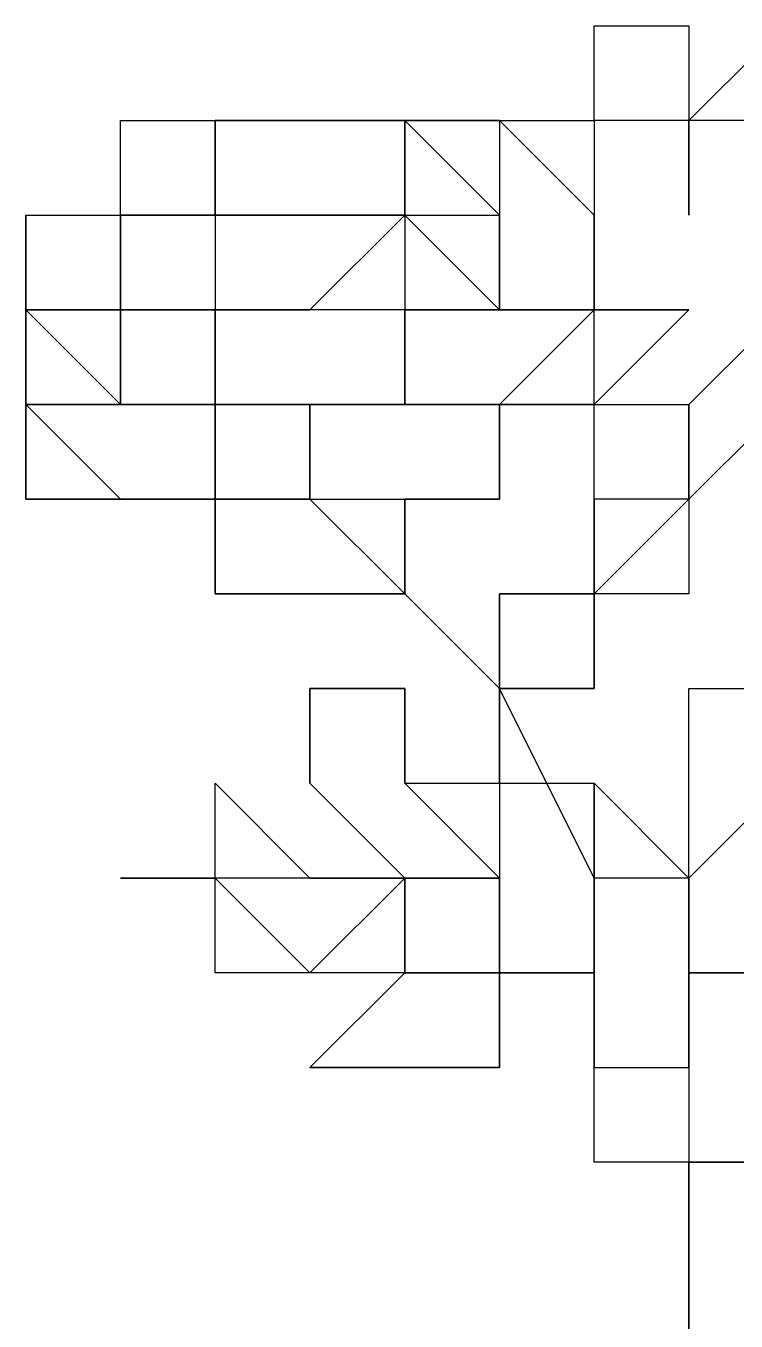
# Model space of a CAD drawing. Header units: millimetres. Extents: x 0 to 600, y 0 to 450.
# Drawn here: x 423 to 430.5, y 40.32 to 54 of the extents above; entities that cross this region are included whole.
import ezdxf

# ---------------------------------------------------------------- set-up
doc = ezdxf.new("R2010")
doc.units = ezdxf.units.MM
doc.layers.add('Engraving', color=1, linetype='Continuous')

msp = doc.modelspace()

# ---------------------------------------------------------------- linework, layer by layer
at = {"layer": 'Engraving'}
for p, q in [((429, 53), (429, 54)), ((429, 54), (429, 54)), ((429, 54), (429, 54)), ((429, 54), (429, 54)), ((429, 54), (429, 54)), ((429, 54), (429, 54)), ((429, 54), (429, 54)), ((429, 54), (429, 54)), ((429, 54), (429, 54)), ((429, 54), (430, 54)), ((430, 54), (430, 53)), ((430, 53), (431, 54)), ((424, 52), (424, 53)), ((424, 53), (425, 53)), ((425, 53), (425, 52)), ((425, 52), (425, 53)), ((425, 53), (425, 53)), ((425, 53), (425, 53)), ((425, 53), (425, 53)), ((425, 53), (425, 53)), ((425, 53), (426, 53)), ((426, 53), (425, 53)), ((425, 53), (425, 53)), ((425, 53), (425, 53)), ((425, 53), (425, 53)), ((425, 53), (425, 53)), ((425, 53), (425, 52)), ((426, 53), (426, 53)), ((426, 53), (426, 53)), ((426, 53), (426, 53)), ((426, 53), (427, 53)), ((427, 53), (426, 53)), ((426, 53), (426, 53)), ((426, 53), (426, 53)), ((426, 53), (426, 53)), ((426, 53), (426, 53)), ((426, 53), (426, 53)), ((427, 53), (427, 53)), ((427, 53), (427, 53)), ((427, 53), (427, 53)), ((427, 53), (428, 53)), ((428, 53), (427, 53)), ((427, 53), (427, 53)), ((427, 53), (428, 53)), ((428, 52), (427, 53)), ((427, 53), (427, 53)), ((427, 53), (427, 53)), ((427, 53), (427, 53)), ((427, 53), (427, 53)), ((427, 53), (427, 53)), ((427, 53), (427, 53)), ((427, 53), (427, 53)), ((427, 53), (427, 53)), ((427, 52), (427, 53)), ((427, 53), (427, 53)), ((427, 53), (427, 52)), ((428, 53), (428, 53)), ((428, 53), (428, 53)), ((428, 53), (428, 53)), ((428, 53), (428, 53)), ((428, 53), (429, 53)), ((429, 52), (428, 53)), ((428, 53), (428, 53)), ((428, 53), (428, 53)), ((428, 53), (428, 53)), ((428, 53), (428, 52)), ((429, 53), (429, 52)), ((430, 53), (429, 53)), ((430, 52), (430, 53)), ((430, 53), (430, 53)), ((430, 53), (430, 52)), ((430, 52), (430, 53)), ((430, 53), (430, 53)), ((430, 53), (430, 53)), ((430, 53), (430, 52)), ((431, 53), (430, 53)), ((430, 53), (430, 53)), ((430, 53), (430, 53)), ((430, 53), (430, 53)), ((423, 51), (423, 52)), ((423, 52), (423, 52)), ((423, 52), (423, 52)), ((423, 52), (423, 51)), ((423, 51), (423, 52)), ((423, 52), (423, 52)), ((423, 52), (424, 52)), ((424, 52), (424, 52)), ((424, 52), (424, 52)), ((424, 52), (424, 52)), ((424, 52), (424, 52)), ((424, 52), (424, 52)), ((424, 51), (424, 52)), ((424, 52), (424, 52)), ((424, 52), (424, 51)), ((425, 52), (424, 52)), ((424, 52), (424, 52)), ((424, 52), (424, 52)), ((424, 52), (424, 52)), ((424, 52), (424, 52)), ((424, 52), (424, 52)), ((424, 52), (425, 52)), ((425, 52), (424, 52)), ((424, 52), (424, 52)), ((424, 52), (424, 52)), ((424, 52), (424, 52)), ((424, 52), (424, 52)), ((424, 52), (424, 52)), ((424, 52), (424, 52)), ((424, 52), (424, 52)), ((424, 52), (424, 51)), ((424, 51), (424, 52)), ((424, 52), (425, 52)), ((425, 52), (425, 52)), ((426, 52), (425, 52)), ((425, 52), (425, 52)), ((425, 52), (425, 52)), ((425, 52), (425, 52)), ((425, 52), (425, 52)), ((425, 52), (425, 52)), ((425, 52), (425, 52)), ((425, 52), (425, 51)), ((425, 52), (426, 52)), ((427, 52), (426, 52)), ((426, 52), (426, 52)), ((426, 52), (426, 52)), ((426, 51), (427, 52)), ((426, 52), (426, 52)), ((426, 52), (426, 52)), ((426, 52), (426, 52)), ((426, 52), (426, 52)), ((426, 52), (427, 52)), ((428, 51), (427, 52)), ((427, 52), (427, 52)), ((427, 52), (427, 52)), ((427, 52), (427, 52)), ((427, 52), (427, 52)), ((427, 52), (427, 52)), ((427, 52), (427, 52)), ((427, 52), (427, 52)), ((427, 52), (427, 52)), ((427, 52), (427, 52)), ((427, 52), (427, 52)), ((427, 52), (427, 52)), ((427, 52), (427, 52)), ((427, 52), (427, 51)), ((427, 52), (427, 52)), ((427, 52), (427, 52)), ((427, 52), (427, 52)), ((427, 52), (428, 52)), ((428, 51), (428, 52)), ((428, 52), (428, 52)), ((428, 52), (428, 51)), ((428, 52), (428, 52)), ((428, 52), (428, 52)), ((428, 52), (428, 52)), ((428, 52), (428, 52)), ((428, 52), (428, 52)), ((428, 52), (428, 52)), ((428, 52), (428, 52)), ((428, 52), (428, 52)), ((428, 52), (428, 52)), ((428, 52), (428, 52)), ((428, 52), (428, 51)), ((429, 52), (429, 52)), ((429, 52), (429, 52)), ((429, 52), (429, 52)), ((429, 52), (429, 52)), ((429, 52), (429, 52)), ((429, 52), (429, 52)), ((429, 52), (429, 52)), ((429, 52), (429, 52)), ((429, 52), (429, 51)), ((429, 51), (429, 52)), ((429, 52), (429, 52)), ((429, 52), (429, 52)), ((429, 52), (429, 52)), ((429, 51), (429, 52)), ((429, 52), (429, 52)), ((429, 52), (429, 52)), ((429, 52), (429, 52)), ((429, 52), (429, 52)), ((429, 52), (429, 52)), ((429, 52), (429, 52)), ((429, 52), (429, 51)), ((430, 52), (430, 52)), ((430, 52), (430, 52)), ((430, 52), (430, 52)), ((430, 52), (430, 52)), ((430, 52), (430, 52)), ((423, 50), (423, 51)), ((423, 51), (423, 51)), ((423, 51), (423, 51)), ((423, 51), (423, 51)), ((423, 51), (423, 51)), ((423, 51), (423, 51)), ((423, 51), (423, 51)), ((423, 51), (423, 51)), ((423, 51), (423, 51)), ((423, 51), (423, 51)), ((424, 50), (423, 51)), ((423, 51), (423, 50)), ((424, 51), (423, 51)), ((423, 51), (423, 51)), ((423, 51), (424, 51)), ((425, 51), (424, 51)), ((424, 51), (424, 51)), ((424, 51), (424, 51)), ((424, 51), (424, 51)), ((424, 51), (424, 50)), ((424, 51), (424, 51)), ((424, 51), (424, 51)), ((424, 51), (424, 51)), ((424, 51), (424, 51)), ((424, 51), (425, 51)), ((425, 51), (424, 51)), ((424, 51), (424, 51)), ((424, 51), (424, 51)), ((424, 51), (424, 51)), ((424, 51), (424, 51)), ((424, 51), (424, 51)), ((424, 51), (424, 50)), ((424, 50), (424, 51)), ((424, 51), (424, 51)), ((424, 51), (424, 51)), ((424, 51), (424, 51)), ((426, 51), (425, 51)), ((425, 51), (425, 51)), ((425, 51), (425, 50)), ((425, 50), (425, 51)), ((425, 51), (425, 51)), ((425, 51), (425, 51)), ((425, 51), (425, 51)), ((425, 51), (425, 51)), ((425, 51), (425, 51)), ((425, 51), (425, 51)), ((425, 51), (425, 51)), ((425, 51), (425, 51)), ((425, 51), (425, 51)), ((425, 51), (425, 51)), ((425, 51), (425, 51)), ((425, 51), (425, 51)), ((425, 51), (426, 51)), ((426, 51), (425, 51)), ((425, 51), (425, 51)), ((425, 51), (425, 51)), ((425, 51), (426, 51)), ((427, 51), (426, 51)), ((426, 51), (426, 51)), ((426, 51), (426, 51)), ((426, 51), (426, 51)), ((426, 51), (426, 51)), ((426, 51), (426, 51)), ((426, 51), (426, 51)), ((426, 51), (426, 51)), ((426, 51), (426, 51)), ((426, 51), (426, 51)), ((426, 51), (426, 51)), ((426, 51), (426, 51)), ((426, 51), (426, 51)), ((426, 51), (426, 51)), ((426, 51), (426, 51)), ((426, 51), (426, 51)), ((426, 51), (426, 51)), ((426, 51), (426, 51)), ((426, 51), (426, 51)), ((426, 51), (426, 51)), ((426, 51), (426, 51)), ((426, 51), (426, 51)), ((426, 51), (426, 51)), ((426, 51), (426, 51)), ((426, 51), (426, 51)), ((426, 51), (426, 51)), ((426, 51), (426, 51)), ((426, 51), (426, 51)), ((426, 51), (426, 51)), ((426, 51), (426, 51)), ((426, 51), (426, 51)), ((427, 50), (427, 51)), ((427, 51), (427, 51)), ((427, 51), (427, 51)), ((427, 51), (427, 51)), ((427, 51), (427, 51)), ((427, 51), (427, 51)), ((427, 51), (427, 51)), ((427, 51), (428, 51)), ((428, 51), (427, 51)), ((427, 51), (427, 51)), ((427, 51), (427, 50)), ((427, 50), (427, 51)), ((427, 51), (427, 51)), ((427, 51), (427, 51)), ((427, 51), (428, 51)), ((427, 51), (427, 51)), ((427, 51), (427, 51)), ((427, 51), (427, 51)), ((427, 51), (427, 51)), ((427, 51), (427, 51)), ((427, 51), (427, 51)), ((427, 51), (427, 51)), ((429, 51), (428, 50)), ((428, 51), (428, 51)), ((428, 51), (428, 51)), ((428, 51), (428, 51)), ((428, 51), (428, 51)), ((428, 51), (428, 51)), ((428, 51), (428, 51)), ((428, 51), (429, 51)), ((429, 51), (428, 51)), ((428, 51), (428, 51)), ((428, 51), (428, 51)), ((428, 51), (428, 51)), ((428, 51), (428, 51)), ((428, 51), (428, 51)), ((428, 51), (428, 51)), ((428, 51), (429, 51)), ((428, 51), (428, 51)), ((428, 51), (428, 51)), ((428, 51), (428, 51)), ((428, 51), (428, 51)), ((428, 51), (428, 51)), ((428, 51), (428, 51)), ((428, 51), (428, 51)), ((428, 51), (428, 51)), ((429, 51), (428, 51)), ((428, 51), (428, 51)), ((428, 51), (429, 51)), ((429, 51), (429, 51)), ((429, 51), (429, 51)), ((429, 51), (430, 51)), ((430, 51), (429, 50)), ((429, 50), (429, 51)), ((429, 51), (430, 51)), ((430, 51), (429, 51)), ((429, 51), (429, 51)), ((429, 51), (429, 51)), ((429, 51), (429, 51)), ((429, 51), (429, 51)), ((429, 51), (429, 51)), ((429, 51), (429, 51)), ((429, 51), (429, 51)), ((429, 51), (429, 51)), ((429, 51), (429, 51)), ((430, 51), (430, 51)), ((430, 51), (430, 51)), ((430, 51), (430, 51)), ((430, 50), (431, 51)), ((423, 49), (423, 50)), ((423, 50), (423, 50)), ((423, 50), (423, 50)), ((423, 50), (423, 50)), ((423, 50), (423, 50)), ((423, 50), (423, 50)), ((423, 50), (423, 50)), ((424, 50), (423, 50)), ((423, 50), (423, 50)), ((423, 50), (423, 50)), ((423, 50), (423, 50)), ((423, 50), (424, 49)), ((423, 49), (423, 50)), ((423, 50), (423, 50)), ((423, 50), (423, 50)), ((423, 50), (423, 50)), ((423, 50), (423, 50)), ((423, 50), (424, 50)), ((423, 50), (423, 50)), ((423, 50), (423, 50)), ((423, 50), (423, 50)), ((423, 50), (423, 50)), ((423, 50), (423, 49)), ((425, 50), (424, 50)), ((424, 50), (424, 50)), ((424, 50), (424, 50)), ((424, 50), (424, 50)), ((424, 50), (424, 50)), ((424, 50), (424, 50)), ((424, 50), (424, 50)), ((424, 50), (424, 50)), ((424, 50), (424, 50)), ((424, 50), (425, 50)), ((424, 50), (424, 50)), ((424, 50), (424, 50)), ((424, 50), (424, 50)), ((425, 49), (425, 50)), ((425, 50), (425, 50)), ((425, 50), (425, 50)), ((425, 50), (425, 50)), ((426, 50), (425, 50)), ((425, 50), (425, 49)), ((425, 50), (425, 50)), ((425, 50), (425, 50)), ((425, 50), (426, 50)), ((425, 50), (425, 50)), ((425, 50), (425, 50)), ((425, 50), (425, 50)), ((425, 50), (425, 50)), ((425, 50), (425, 50)), ((425, 50), (425, 50)), ((425, 50), (425, 50)), ((425, 50), (425, 50)), ((427, 50), (426, 50)), ((426, 50), (426, 50)), ((426, 50), (426, 50)), ((426, 50), (426, 49)), ((426, 49), (426, 50)), ((426, 50), (426, 50)), ((426, 50), (426, 50)), ((426, 50), (426, 50)), ((426, 50), (426, 50)), ((426, 50), (426, 50)), ((426, 50), (426, 50)), ((426, 50), (426, 50)), ((426, 50), (426, 50)), ((426, 50), (426, 50)), ((426, 50), (426, 50)), ((426, 50), (426, 50)), ((426, 50), (426, 50)), ((426, 50), (426, 50)), ((426, 50), (427, 50)), ((428, 50), (427, 50)), ((427, 50), (427, 50)), ((427, 50), (427, 50)), ((427, 50), (427, 50)), ((427, 50), (428, 50)), ((428, 50), (427, 50)), ((427, 50), (427, 50)), ((427, 50), (427, 50)), ((427, 50), (427, 50)), ((427, 50), (427, 50)), ((427, 50), (427, 50)), ((427, 50), (427, 50)), ((427, 50), (427, 50)), ((427, 50), (427, 50)), ((427, 50), (427, 50)), ((427, 50), (427, 50)), ((427, 50), (427, 50)), ((427, 50), (427, 50)), ((427, 50), (427, 50)), ((429, 50), (428, 50)), ((428, 50), (428, 50)), ((428, 50), (428, 50)), ((428, 50), (428, 49)), ((428, 49), (428, 50)), ((428, 50), (428, 50)), ((428, 50), (428, 50)), ((428, 50), (428, 49)), ((428, 49), (428, 50)), ((428, 50), (428, 50)), ((428, 50), (428, 50)), ((428, 50), (428, 50)), ((428, 50), (428, 50)), ((428, 50), (428, 50)), ((428, 50), (428, 50)), ((428, 50), (428, 50)), ((428, 50), (428, 50)), ((428, 50), (428, 50)), ((428, 50), (428, 50)), ((428, 50), (428, 50)), ((428, 50), (428, 50)), ((428, 50), (428, 50)), ((428, 50), (428, 50)), ((428, 50), (428, 50)), ((428, 50), (428, 50)), ((428, 50), (428, 50)), ((428, 50), (428, 50)), ((428, 50), (428, 50)), ((428, 50), (429, 50)), ((429, 50), (429, 50)), ((429, 50), (429, 50)), ((429, 50), (429, 50)), ((429, 50), (429, 50)), ((429, 50), (429, 50)), ((429, 50), (429, 50)), ((429, 50), (429, 50)), ((429, 49), (429, 50)), ((429, 50), (430, 50)), ((431, 50), (430, 49)), ((430, 49), (430, 50)), ((430, 50), (430, 50)), ((430, 50), (430, 50)), ((430, 50), (430, 50)), ((430, 50), (430, 50)), ((430, 50), (430, 50)), ((430, 50), (430, 49)), ((424, 49), (423, 49)), ((423, 49), (423, 49)), ((423, 49), (423, 49)), ((424, 49), (423, 49)), ((423, 49), (423, 49)), ((423, 49), (424, 49)), ((425, 49), (424, 49)), ((424, 49), (424, 49)), ((424, 49), (424, 49)), ((424, 49), (424, 49)), ((424, 49), (424, 49)), ((424, 49), (424, 49)), ((424, 49), (424, 49)), ((424, 49), (424, 49)), ((424, 49), (424, 49)), ((424, 49), (424, 49)), ((424, 49), (425, 49)), ((425, 48), (425, 49)), ((425, 49), (425, 49)), ((425, 49), (425, 49)), ((425, 49), (425, 48)), ((426, 49), (425, 49)), ((425, 49), (425, 49)), ((425, 49), (425, 49)), ((425, 49), (425, 49)), ((425, 49), (425, 49)), ((425, 49), (425, 49)), ((425, 49), (425, 49)), ((425, 49), (425, 49)), ((425, 49), (425, 49)), ((425, 49), (425, 49)), ((425, 49), (425, 49)), ((425, 49), (425, 49)), ((425, 49), (425, 49)), ((425, 49), (425, 49)), ((425, 49), (425, 49)), ((425, 49), (426, 49)), ((427, 48), (426, 49)), ((426, 49), (426, 49)), ((426, 49), (426, 49)), ((426, 49), (426, 49)), ((426, 49), (426, 49)), ((426, 49), (426, 49)), ((426, 49), (426, 49)), ((426, 49), (426, 49)), ((426, 49), (426, 49)), ((426, 49), (426, 49)), ((426, 49), (426, 49)), ((426, 49), (427, 49)), ((426, 49), (426, 49)), ((426, 49), (426, 49)), ((428, 49), (427, 49)), ((427, 49), (427, 49)), ((427, 49), (427, 48)), ((427, 49), (427, 49)), ((427, 49), (427, 49)), ((427, 49), (428, 49)), ((427, 49), (427, 48)), ((427, 48), (427, 49)), ((427, 49), (427, 49)), ((428, 49), (428, 49)), ((428, 49), (428, 49)), ((428, 49), (428, 49)), ((429, 48), (430, 49)), ((430, 49), (429, 49)), ((429, 49), (429, 49)), ((429, 48), (429, 49)), ((429, 49), (429, 48)), ((430, 49), (430, 49)), ((430, 49), (430, 49)), ((430, 49), (430, 49)), ((430, 49), (430, 49)), ((430, 49), (430, 49)), ((430, 49), (430, 49)), ((430, 49), (430, 49)), ((430, 49), (430, 49)), ((430, 49), (430, 48)), ((426, 48), (425, 48)), ((425, 48), (425, 48)), ((425, 48), (425, 48)), ((425, 48), (425, 48)), ((425, 48), (426, 48)), ((427, 48), (426, 48)), ((426, 48), (426, 48)), ((426, 48), (426, 48)), ((426, 48), (426, 48)), ((426, 48), (426, 48)), ((426, 48), (426, 48)), ((426, 48), (426, 48)), ((426, 48), (426, 48)), ((426, 48), (426, 48)), ((426, 48), (427, 48)), ((428, 47), (427, 48)), ((427, 48), (427, 48)), ((427, 48), (427, 48)), ((427, 48), (427, 48)), ((427, 48), (427, 48)), ((427, 48), (428, 47)), ((428, 47), (428, 48)), ((428, 48), (428, 48)), ((428, 48), (429, 48)), ((429, 48), (428, 48)), ((428, 48), (428, 47)), ((429, 47), (429, 48)), ((430, 48), (429, 48)), ((429, 48), (429, 47)), ((429, 48), (429, 48)), ((429, 48), (429, 48)), ((426, 46), (426, 47)), ((426, 47), (426, 47)), ((426, 47), (426, 47)), ((426, 47), (426, 47)), ((426, 47), (426, 47)), ((426, 47), (426, 47)), ((426, 47), (426, 47)), ((426, 47), (426, 47)), ((426, 47), (426, 47)), ((426, 47), (426, 47)), ((426, 47), (426, 47)), ((426, 47), (426, 46)), ((427, 47), (426, 47)), ((426, 47), (426, 47)), ((426, 47), (426, 47)), ((426, 47), (426, 47)), ((426, 47), (427, 47)), ((427, 46), (427, 47)), ((427, 47), (427, 46)), ((429, 45), (428, 47)), ((428, 47), (428, 47)), ((428, 47), (428, 46)), ((428, 46), (428, 47)), ((428, 47), (428, 47)), ((428, 47), (428, 47)), ((428, 47), (429, 47)), ((429, 47), (428, 47)), ((428, 47), (428, 46)), ((428, 47), (428, 47)), ((428, 47), (428, 47)), ((429, 47), (429, 47)), ((429, 47), (429, 47)), ((429, 47), (429, 47)), ((429, 47), (429, 47)), ((429, 47), (429, 47)), ((430, 46), (430, 47)), ((430, 47), (430, 47)), ((430, 47), (430, 47)), ((430, 47), (430, 47)), ((430, 47), (430, 47)), ((430, 47), (430, 47)), ((430, 47), (430, 47)), ((430, 47), (430, 47)), ((430, 47), (430, 47)), ((430, 47), (430, 47)), ((430, 47), (430, 47)), ((430, 47), (431, 47)), ((425, 45), (425, 46)), ((425, 46), (426, 45)), ((427, 45), (426, 46)), ((426, 46), (426, 46)), ((426, 46), (426, 46)), ((426, 46), (427, 45)), ((428, 45), (427, 46)), ((427, 46), (427, 46)), ((427, 46), (428, 46)), ((428, 46), (428, 46)), ((428, 46), (428, 46)), ((428, 46), (428, 46)), ((428, 46), (429, 46)), ((428, 46), (428, 45)), ((429, 46), (429, 45)), ((429, 45), (429, 46)), ((429, 46), (429, 46)), ((429, 46), (429, 46)), ((429, 46), (429, 46)), ((429, 46), (429, 46)), ((429, 46), (430, 45)), ((430, 45), (430, 46)), ((430, 46), (430, 46)), ((431, 46), (430, 45)), ((425, 45), (424, 45)), ((424, 45), (424, 45)), ((424, 45), (424, 45)), ((424, 45), (425, 45)), ((425, 45), (424, 45)), ((424, 45), (424, 45)), ((424, 45), (424, 45)), ((424, 45), (424, 45)), ((424, 45), (424, 45)), ((424, 45), (425, 45)), ((425, 44), (425, 45)), ((425, 45), (425, 45)), ((425, 45), (425, 45)), ((425, 45), (425, 45)), ((425, 45), (426, 44)), ((426, 45), (425, 45)), ((425, 45), (425, 45)), ((425, 45), (425, 45)), ((425, 45), (425, 45)), ((425, 45), (425, 45)), ((425, 45), (425, 45)), ((425, 45), (425, 45)), ((425, 45), (425, 45)), ((426, 44), (427, 45)), ((427, 45), (426, 45)), ((426, 45), (426, 45)), ((426, 45), (427, 45)), ((427, 45), (426, 45)), ((426, 45), (426, 45)), ((426, 45), (426, 45)), ((426, 45), (426, 45)), ((426, 45), (426, 45)), ((426, 45), (426, 45)), ((426, 45), (427, 45)), ((427, 44), (427, 45)), ((427, 45), (427, 44)), ((427, 45), (427, 45)), ((427, 45), (427, 45)), ((427, 45), (427, 45)), ((427, 45), (427, 45)), ((427, 45), (427, 45)), ((427, 45), (427, 45)), ((427, 45), (427, 44)), ((427, 45), (427, 45)), ((427, 45), (427, 45)), ((427, 45), (427, 45)), ((427, 45), (427, 45)), ((427, 45), (428, 45)), ((428, 45), (427, 45)), ((427, 45), (427, 45)), ((428, 44), (428, 45)), ((428, 45), (428, 45)), ((428, 45), (428, 45)), ((428, 45), (428, 45)), ((428, 45), (428, 45)), ((428, 45), (428, 44)), ((428, 45), (428, 45)), ((428, 45), (428, 45)), ((428, 45), (428, 45)), ((428, 45), (428, 45)), ((429, 44), (429, 45)), ((429, 45), (429, 44)), ((430, 45), (429, 45)), ((429, 45), (429, 45)), ((430, 44), (430, 45)), ((430, 45), (430, 45)), ((430, 45), (430, 45)), ((430, 45), (430, 44)), ((430, 45), (430, 45)), ((430, 45), (430, 45)), ((430, 45), (430, 45)), ((430, 45), (430, 45)), ((426, 44), (425, 44)), ((426, 43), (427, 44)), ((427, 44), (426, 44)), ((426, 44), (426, 44)), ((426, 44), (426, 44)), ((426, 44), (426, 44)), ((427, 44), (426, 43)), ((427, 44), (427, 44)), ((427, 44), (427, 44)), ((427, 44), (428, 44)), ((428, 44), (427, 44)), ((427, 44), (428, 44)), ((428, 44), (427, 44)), ((427, 44), (427, 44)), ((429, 44), (428, 44)), ((428, 44), (428, 44)), ((428, 44), (428, 44)), ((428, 44), (428, 44)), ((428, 44), (428, 43)), ((428, 44), (428, 44)), ((428, 44), (428, 44)), ((428, 44), (428, 44)), ((428, 44), (428, 44)), ((428, 44), (428, 44)), ((428, 44), (428, 44)), ((428, 44), (428, 44)), ((428, 44), (428, 44)), ((428, 44), (429, 44)), ((428, 43), (428, 44)), ((428, 44), (428, 44)), ((428, 44), (428, 44)), ((428, 44), (428, 44)), ((428, 44), (428, 44)), ((428, 44), (428, 44)), ((428, 44), (428, 44)), ((428, 44), (428, 44)), ((428, 44), (428, 44)), ((429, 43), (429, 44)), ((429, 44), (429, 44)), ((429, 44), (429, 44)), ((429, 44), (429, 44)), ((429, 44), (429, 44)), ((429, 44), (429, 44)), ((429, 44), (429, 43)), ((430, 44), (430, 44)), ((430, 44), (430, 44)), ((430, 44), (430, 44)), ((430, 44), (430, 44)), ((430, 44), (430, 44)), ((430, 44), (430, 43)), ((430, 43), (430, 44)), ((430, 43), (430, 44)), ((430, 44), (430, 44)), ((430, 44), (430, 44)), ((430, 44), (430, 43)), ((430, 44), (430, 44)), ((430, 44), (431, 44)), ((431, 44), (430, 44)), ((430, 44), (430, 44)), ((430, 44), (430, 44)), ((430, 44), (430, 44)), ((427, 43), (426, 43)), ((426, 43), (426, 43)), ((426, 43), (426, 43)), ((426, 43), (426, 43)), ((426, 43), (426, 43)), ((426, 43), (426, 43)), ((426, 43), (426, 43)), ((426, 43), (427, 43)), ((428, 43), (427, 43)), ((427, 43), (427, 43)), ((427, 43), (428, 43)), ((427, 43), (427, 43)), ((427, 43), (427, 43)), ((427, 43), (427, 43)), ((428, 43), (428, 43)), ((428, 43), (428, 43)), ((428, 43), (428, 43)), ((429, 42), (429, 43)), ((429, 43), (429, 43)), ((429, 43), (429, 43)), ((429, 43), (429, 43)), ((429, 43), (429, 43)), ((429, 43), (430, 43)), ((430, 43), (430, 43)), ((430, 43), (430, 43)), ((430, 43), (430, 42)), ((430, 43), (430, 43)), ((430, 43), (430, 43)), ((430, 43), (430, 43)), ((430, 43), (430, 43)), ((430, 43), (430, 43)), ((430, 43), (430, 43)), ((430, 43), (430, 43)), ((430, 43), (430, 43)), ((430, 43), (430, 43)), ((430, 43), (430, 43)), ((430, 43), (430, 43)), ((430, 43), (430, 43)), ((430, 43), (430, 43)), ((430, 43), (430, 43)), ((430, 43), (430, 43)), ((430, 43), (430, 43)), ((430, 42), (429, 42)), ((429, 42), (429, 42)), ((429, 42), (429, 42)), ((429, 42), (429, 42)), ((430, 41), (430, 42)), ((430, 42), (430, 42)), ((430, 42), (430, 42)), ((430, 42), (430, 42)), ((430, 42), (430, 42)), ((430, 42), (430, 41)), ((430, 41), (430, 42)), ((430, 42), (430, 42)), ((430, 42), (430, 42)), ((430, 42), (430, 42)), ((430, 42), (431, 42)), ((431, 42), (430, 42)), ((430, 42), (430, 42)), ((430, 42), (430, 42)), ((430, 42), (430, 42)), ((430, 42), (431, 42)), ((431, 42), (430, 42)), ((430, 42), (430, 41)), ((430, 39), (430, 41)), ((430, 41), (430, 41)), ((430, 41), (430, 41)), ((430, 41), (430, 41)), ((430, 41), (430, 41)), ((430, 41), (430, 41)), ((430, 41), (430, 40))]:
    msp.add_line(p, q, dxfattribs=at)

doc.saveas('drawing.dxf')
